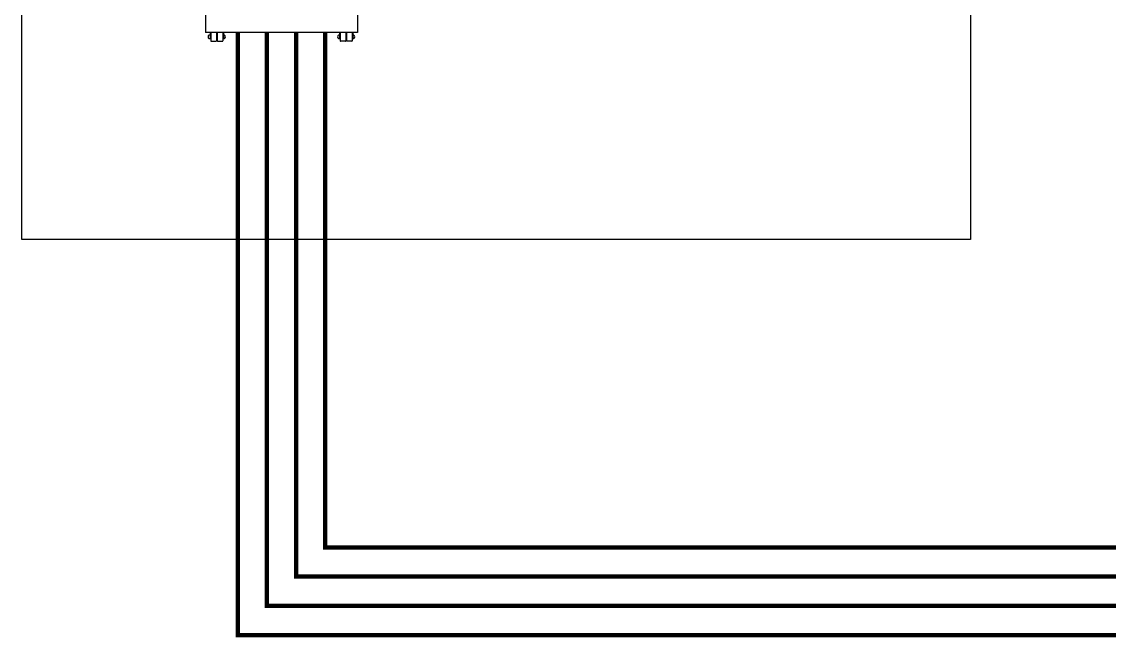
# Model space of a CAD drawing. Header units: millimetres. Extents: x 0 to 2521, y -5 to 594.
# Drawn here: x 934 to 1083, y 301.8 to 386.1 of the extents above; entities that cross this region are included whole.
import ezdxf

# ---------------------------------------------------------------- set-up
doc = ezdxf.new("R2010")
doc.units = ezdxf.units.MM
doc.header["$LTSCALE"] = 10
doc.linetypes.add('DASHED', pattern=[0.75, 0.5, -0.25])
doc.layers.add('T', color=4, linetype='Continuous')

msp = doc.modelspace()

# ---------------------------------------------------------------- linework, layer by layer
at = {"color": 5}
for p, q in [((959.21, 471.02), (959.21, 384.67)), ((980.01, 471.02), (980.01, 384.67)), ((980.01, 384.67), (959.21, 384.67)), ((959.83, 384.67), (959.83, 383.83)), ((959.93, 384.67), (959.93, 383.51)), ((960.69, 384.67), (960.69, 383.51)), ((960.81, 384.67), (960.81, 383.51)), ((961.57, 384.67), (961.57, 383.51)), ((961.67, 384.67), (961.67, 383.83)), ((977.56, 384.67), (977.56, 383.83)), ((977.66, 384.67), (977.66, 383.51)), ((978.42, 384.67), (978.42, 383.51)), ((978.54, 384.67), (978.54, 383.51)), ((979.3, 384.67), (979.3, 383.51)), ((979.4, 384.67), (979.4, 383.83)), ((959.83, 383.83), (959.93, 383.83)), ((959.97, 383.47), (960.65, 383.47)), ((960.85, 383.47), (961.53, 383.47)), ((961.57, 383.83), (961.67, 383.83)), ((977.56, 384.31), (977.48, 384.31)), ((977.66, 383.83), (977.48, 383.83)), ((978.38, 383.47), (977.7, 383.47)), ((979.26, 383.47), (978.58, 383.47)), ((979.47, 383.83), (979.3, 383.83)), ((979.47, 384.31), (979.4, 384.31))]:
    msp.add_line(p, q, dxfattribs=at)
at = {"color": 6, "linetype": 'DASHED', "const_width": 0.6}
for points in [[(963.61, 384.67), (963.61, 302.14), (1461.01, 302.14), (1461.01, 384.67)], [(967.61, 384.67), (967.61, 306.14), (1457.01, 306.14), (1457.01, 384.67)], [(971.61, 384.67), (971.61, 310.14), (1234.02, 310.14), (1234.02, 384.67)], [(1229.95, 384.67), (1229.95, 314.14), (975.61, 314.14), (975.61, 384.67)]]:
    msp.add_lwpolyline(points, dxfattribs=at)
at = {"color": 5}
for centre, radius, start, end in [((959.79, 384.07), 0.243, 81.2026, 278.7974), ((959.97, 383.51), 0.04, 180, 270), ((960.65, 383.51), 0.04, 270, 0), ((960.85, 383.51), 0.04, 180, 270), ((961.53, 383.51), 0.04, 270, 0), ((961.7, 384.07), 0.243, 261.2026, 98.7974), ((977.52, 384.07), 0.243, 81.2026, 278.7974), ((977.7, 383.51), 0.04, 180, 270), ((978.38, 383.51), 0.04, 270, 0), ((978.58, 383.51), 0.04, 180, 270), ((979.26, 383.51), 0.04, 270, 0), ((979.43, 384.07), 0.243, 261.2026, 98.7974)]:
    msp.add_arc(centre, radius, start, end, dxfattribs=at)
at = {"layer": 'T'}
msp.add_lwpolyline([(934.02, 516.33), (1064.02, 516.33), (1064.02, 356.33), (934.02, 356.33)], close=True, dxfattribs=at)

doc.saveas('drawing.dxf')
